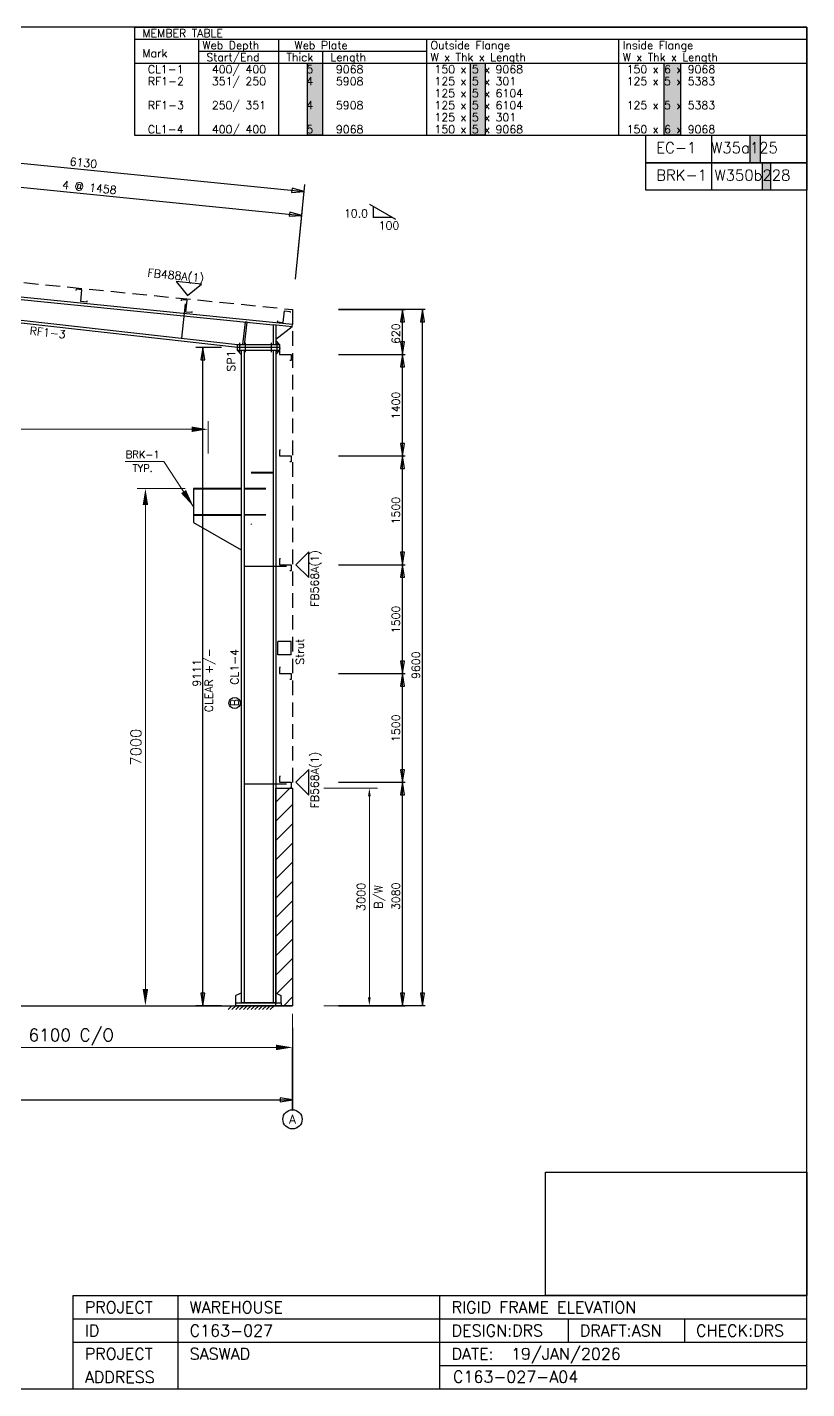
# Model space of a CAD drawing. Extents: x 0 to 26549, y 0 to 18774.
# Drawn here: x 15799 to 26549, y 0 to 18774 of the extents above; entities that cross this region are included whole.
import ezdxf
from ezdxf.enums import TextEntityAlignment as Align

# ---------------------------------------------------------------- set-up
doc = ezdxf.new("R2010")
doc.units = 0
doc.header["$MEASUREMENT"] = 0
doc.linetypes.add('CONTIN', pattern=[0])
doc.linetypes.add('DASHED', pattern=[300.99, 200.69, -100.3])
doc.layers.get('0').update_dxf_attribs({"linetype": 'CONTIN'})
doc.layers.get('Defpoints').update_dxf_attribs({"linetype": 'CONTINUOUS'})
for name, color, linetype in [('1', 7, 'CONTIN'), ('10', 10, 'CONTIN'), ('11', 7, 'CONTIN'), ('12', 6, 'CONTIN'), ('13', 1, 'CONTIN'), ('14', 7, 'CONTIN'), ('2', 6, 'CONTIN'), ('22', 7, 'CONTIN'), ('26', 7, 'CONTIN'), ('3', 7, 'CONTIN'), ('5', 5, 'DASHED')]:
    doc.layers.add(name, color=color, linetype=linetype)
doc.styles.add('SIMPLEX', font='SIMPLEX')
doc.dimstyles.new('FOR D', dxfattribs={"dimscale": 114, "dimtxt": 2, "dimasz": 2, "dimexe": 1, "dimexo": 1, "dimgap": 1, "dimtad": 1, "dimdec": 0, "dimzin": 0, "dimdsep": 46, "dimtxsty": 'SIMPLEX', "dimcen": 1, "dimclrd": 6, "dimclre": 6, "dimclrt": 7, "dimadec": 0, "dimazin": 0, "dimtfac": 1, "dimtdec": 0, "dimtofl": 0, "dimtmove": 0, "dimatfit": 3, "dimfxl": 1, "dimtolj": 1, "dimtzin": 0, "dimlwd": 0, "dimlwe": 0, "dimarcsym": 1})
doc.dimstyles.new('FOR PLAN', dxfattribs={"dimscale": 115, "dimtxt": 2, "dimasz": 2, "dimexe": 1.5, "dimexo": 0.75, "dimgap": 0.9, "dimtad": 1, "dimdec": 0, "dimzin": 0, "dimdsep": 46, "dimtxsty": 'SIMPLEX', "dimcen": 0.09, "dimclrd": 6, "dimclre": 6, "dimclrt": 7, "dimadec": 0, "dimazin": 0, "dimtfac": 1, "dimtdec": 0, "dimtmove": 0, "dimatfit": 3, "dimfxl": 1, "dimtolj": 1, "dimtzin": 0, "dimlwd": 0, "dimlwe": 0, "dimarcsym": 0})
picture_1 = doc.add_image_def('image1.png', size_in_pixel=(129, 61))

# ---------------------------------------------------------------- blocks, each defined once
blk = doc.blocks.new('RF1TBL')
for p, q in [((-9272.0693, 0), (-9272.0693, -1490.1539)), ((-9272.0693, 0), (0, 0)), ((0, 0), (0, -1490.1539)), ((-9272.0693, -165.57266), (0, -165.57266)), ((-9272.0693, -165.57266), (-9272.0693, -1490.1539)), ((-9272.0693, -165.57266), (-9272.0693, -1490.1539)), ((-9272.0693, -165.57266), (-9272.0693, -1490.1539)), ((-8389.0146, -165.57266), (-8389.0146, -1490.1539)), ((-7285.1978, -165.57266), (-7285.1978, -1490.1539)), ((-5243.1348, -165.57266), (-5243.1348, -1490.1539)), ((-2593.9719, -165.57266), (-2593.9719, -1490.1539)), ((-8389.0146, -331.14532), (-5243.1348, -331.14532)), ((-6678.0977, -331.14532), (-6678.0977, -1490.1539)), ((-9272.0693, -496.71799), (0, -496.71799)), ((-9272.0693, -1490.1539), (0, -1490.1539)), ((-9272.0693, -1490.1539), (0, -1490.1539))]:
    blk.add_line(p, q)
at = {"layer": '14', "style": 'SIMPLEX'}
for s, p in [('MEMBER TABLE', (-9161.6875, -137.97722)), ('Mark', (-9161.6875, -413.93173)), ('Web Depth', (-8333.8242, -303.54993)), ('Start/End', (-8278.6338, -469.12256)), ('Thick', (-7174.8154, -469.12256)), ('Web Plate', (-7064.4336, -303.54993)), ('Length', (-6567.7163, -469.12256)), ('W x Thk x Length', (-5187.9438, -469.12256)), ('Outside Flange', (-5187.9438, -303.54993)), ('W x Thk x Length', (-2538.781, -469.12256)), ('Inside Flange', (-2538.781, -303.54993))]:
    blk.add_text(s, height=110.381775, dxfattribs=at).set_placement(p)
at = {"layer": '26', "style": 'SIMPLEX'}
for s, p in [(' CL1-1', (-9161.6875, -634.69519)), (' 400/ 400', (-8278.6338, -634.69519)), ('    5', (-7230.0073, -634.69519)), (' 9068', (-6567.7163, -634.69519)), ('150 x 5 x 9068', (-5132.7524, -634.69519)), ('150 x 6 x 9068', (-2483.5901, -634.69519)), (' RF1-2', (-9161.6875, -800.26794)), (' 351/ 250', (-8278.6338, -800.26794)), ('    4', (-7230.0073, -800.26794)), (' 5908', (-6567.7163, -800.26794)), ('125 x 5 x 301', (-5132.7524, -800.26794)), ('125 x 5 x 5383', (-2483.5901, -800.26794)), ('125 x 5 x 6104', (-5132.7524, -965.84058)), (' RF1-3', (-9161.6875, -1131.4132)), (' 250/ 351', (-8278.6338, -1131.4132)), ('    4', (-7230.0073, -1131.4132)), (' 5908', (-6567.7163, -1131.4132)), ('125 x 5 x 6104', (-5132.7524, -1131.4132)), ('125 x 5 x 5383', (-2483.5901, -1131.4132)), ('125 x 5 x 301', (-5132.7524, -1296.986)), (' CL1-4', (-9161.6875, -1462.5586)), (' 400/ 400', (-8278.6338, -1462.5586)), ('    5', (-7230.0073, -1462.5586)), (' 9068', (-6567.7163, -1462.5586)), ('150 x 5 x 9068', (-5132.7524, -1462.5586)), ('150 x 6 x 9068', (-2483.5901, -1462.5586))]:
    blk.add_text(s, height=110.381775, dxfattribs=at).set_placement(p)
blk = doc.blocks.new('ZCOL')
for p, q in [((10.2, 0), (0, 0)), ((0, 0), (0, -25.4)), ((10.2, -2.5), (10.2, 0)), ((-10.2, -25.4), (-10.2, -22.9)), ((0, -25.4), (-10.2, -25.4))]:
    blk.add_line(p, q)
blk = doc.blocks.new('MARKER')
for p, q in [((176.610855, 176.610855), (-176.61086, 176.610855)), ((-176.61086, 176.610855), (0, 0)), ((0, 0), (176.610855, 176.610855))]:
    blk.add_line(p, q)
blk = doc.blocks.new('ARROWF')
for p, q in [((0, 0), (-172, 29)), ((-172, 29), (-172, -29)), ((-172, -29), (0, 0))]:
    blk.add_line(p, q)
blk = doc.blocks.new('*D34')
at = {"color": 6, "linetype": 'Continuous', "lineweight": 0}
for p, q in [((13357, 5168), (13357, 4593)), ((19457, 5168), (19457, 4593)), ((13585, 4707), (19229, 4707))]:
    blk.add_line(p, q, dxfattribs=at)
at = {"color": 6, "linetype": 'Continuous'}
for points in [[(13585, 4745), (13585, 4669), (13357, 4707)], [(19229, 4669), (19229, 4745), (19457, 4707)]]:
    blk.add_solid(points, dxfattribs=at)
at = {"layer": 'Defpoints', "color": 0, "linetype": 'Continuous'}
for p in [(13357, 5282), (19457, 5282), (19457, 4707)]:
    blk.add_point(p, dxfattribs=at)
at = {"color": 7, "linetype": 'Continuous', "insert": (16407, 4849), "char_height": 171, "attachment_point": 5, "style": 'SIMPLEX'}
blk.add_mtext('\\A1;6100 C/O', dxfattribs=at)
blk = doc.blocks.new('*D40')
at = {"color": 6, "linetype": 'Continuous', "lineweight": 0}
for p, q in [((19890, 8282), (20631, 8282)), ((20517, 8168), (20517, 5396)), ((19890, 5282), (20631, 5282))]:
    blk.add_line(p, q, dxfattribs=at)
at = {"color": 6, "linetype": 'Continuous'}
for points in [[(20536, 8168), (20498, 8168), (20517, 8282)], [(20498, 5396), (20536, 5396), (20517, 5282)]]:
    blk.add_solid(points, dxfattribs=at)
at = {"layer": 'Defpoints', "color": 0, "linetype": 'Continuous'}
for p in [(19776, 8282), (19776, 5282), (20517, 5282)]:
    blk.add_point(p, dxfattribs=at)
at = {"color": 7, "linetype": 'Continuous', "char_height": 114, "attachment_point": 5, "rotation": 90, "style": 'SIMPLEX'}
for s, insert in [('\\A1;3000 ', (20403, 6782)), ('B/W', (20661, 6782))]:
    blk.add_mtext(s, dxfattribs=dict(at, insert=insert))
blk = doc.blocks.new('*D43')
at = {"color": 6, "linetype": 'Continuous', "lineweight": 0}
for p, q in [((8421, 12896), (8421, 13344)), ((18293, 12896), (18293, 13344)), ((8649, 13230), (18065, 13230))]:
    blk.add_line(p, q, dxfattribs=at)
at = {"color": 6, "linetype": 'Continuous'}
for points in [[(8649, 13268), (8649, 13192), (8421, 13230)], [(18065, 13192), (18065, 13268), (18293, 13230)]]:
    blk.add_solid(points, dxfattribs=at)
at = {"layer": 'Defpoints', "color": 0, "linetype": 'Continuous'}
for p in [(18293, 13230), (8421, 12782), (18293, 12782)]:
    blk.add_point(p, dxfattribs=at)
at = {"color": 7, "linetype": 'Continuous', "insert": (13357, 13374), "char_height": 114, "attachment_point": 5, "style": 'SIMPLEX'}
blk.add_mtext('\\A1;17600 CRANE SPAN +/-(FUTURE PROVISION)', dxfattribs=at)
blk = doc.blocks.new('*D46')
at = {"color": 6, "linetype": 'Continuous', "lineweight": 0}
for p, q in [((17979, 12412), (17315, 12412)), ((17429, 12184), (17429, 5510)), ((17499, 5282), (17315, 5282))]:
    blk.add_line(p, q, dxfattribs=at)
at = {"color": 6, "linetype": 'Continuous'}
for points in [[(17467, 12184), (17391, 12184), (17429, 12412)], [(17391, 5510), (17467, 5510), (17429, 5282)]]:
    blk.add_solid(points, dxfattribs=at)
at = {"layer": 'Defpoints', "color": 0, "linetype": 'Continuous'}
for p in [(18093, 12412), (17429, 5282), (17613, 5282)]:
    blk.add_point(p, dxfattribs=at)
at = {"color": 7, "linetype": 'Continuous', "insert": (17298, 8847), "char_height": 148.2, "attachment_point": 5, "rotation": 90, "style": 'SIMPLEX'}
blk.add_mtext('\\A1;7000', dxfattribs=at)

msp = doc.modelspace()

# ---------------------------------------------------------------- hatches: boundary and pattern name
at = {"linetype": 'Continuous'}
h = msp.add_hatch(color=256, dxfattribs=at)
h.dxf.hatch_style = 1
h.paths.add_polyline_path([(24580.1, 18276.9), (24807.1, 18276.9), (24807.1, 17283.4), (24580.1, 17283.4)])
h.paths.add_polyline_path([(21912.5, 18276.9), (22114.4, 18276.9), (22114.4, 17283.4), (21912.5, 17283.4)])
h.paths.add_polyline_path([(19666.4, 18276.9), (19870.4, 18276.9), (19870.4, 17283.4), (19666.4, 17283.4)])
h = msp.add_hatch(color=256, dxfattribs=at)
h.dxf.hatch_style = 1
h.paths.add_polyline_path([(25765.8, 17283.4), (25904.1, 17283.4), (25904.1, 16905.6), (25765.8, 16905.6)])
h.paths.add_polyline_path([(25937.4, 16905.6), (26050, 16905.6), (26050, 16527.8), (25937.4, 16527.8)])
h = msp.add_hatch(dxfattribs=at)
h.set_pattern_fill('ANSI31', color=1, scale=1500)
h.paths.add_polyline_path([(19227, 8281.9), (19457, 8281.9), (19457, 5281.9), (19227, 5281.9)])
h.paths.add_polyline_path([(7257, 8281.9), (7487, 8281.9), (7487, 5281.9), (7257, 5281.9)])

# ---------------------------------------------------------------- linework, layer by layer
for p, q in [((25233.3, 17283.4), (25233.3, 16905.6)), ((25233.3, 16905.6), (25233.3, 16527.8))]:
    msp.add_line(p, q, dxfattribs=at)
for p, q in [((26548.5, 0), (26548.5, 1685.8)), ((16433.5, 0), (16433.5, 1284.4)), ((16433.5, 1284.4), (26548.5, 1284.4)), ((17878.5, 0), (17878.5, 1284.4)), ((21491, 0), (21491, 1284.4)), ((16433.5, 963.3), (26548.5, 963.3)), ((23257.1, 963.3), (23257.1, 642.2)), ((24862.7, 963.3), (24862.7, 642.2)), ((16433.5, 642.2), (26548.5, 642.2)), ((21491, 321.1), (26548.5, 321.1)), ((16433.5, 0), (26548.5, 0))]:
    msp.add_line(p, q)
for points in [[(19666.4, 18276.9), (19870.4, 18276.9), (19870.4, 17283.4), (19666.4, 17283.4)], [(21912.5, 18276.9), (21912.5, 18276.9), (21912.5, 18276.9), (21912.5, 18276.9)], [(21912.5, 18276.9), (22114.4, 18276.9), (22114.4, 17283.4), (21912.5, 17283.4)], [(24580.1, 18276.9), (24807.1, 18276.9), (24807.1, 17283.4), (24580.1, 17283.4)], [(24327.7, 17283.4), (26548.5, 17283.4), (26548.5, 16905.6), (24327.7, 16905.6)], [(25765.8, 17283.4), (25904.1, 17283.4), (25904.1, 16905.6), (25765.8, 16905.6)], [(24327.7, 16905.6), (26548.5, 16905.6), (26548.5, 16527.8), (24327.7, 16527.8)], [(25937.4, 16905.6), (26050, 16905.6), (26050, 16527.8), (25937.4, 16527.8)], [(19227, 8281.9), (19457, 8281.9), (19457, 5281.9), (19227, 5281.9)]]:
    msp.add_lwpolyline(points, close=True, dxfattribs=at)
at = {"layer": '1'}
for p, q in [((13395.1, 15287.1), (19457, 14680.9)), ((13395.1, 15248.8), (19188.9, 14669.5)), ((13395.1, 14997.1), (18738.1, 14395.8)), ((13395.1, 14958.8), (18738.1, 14357.5)), ((17975.6, 14958.3), (17928.4, 14486.9)), ((18805.5, 14708.3), (18768.3, 14398.6)), ((18793.5, 14395.6), (18830.7, 14705.3)), ((18830.7, 14705.3), (18805.5, 14708.3)), ((19453.3, 14643), (19188.9, 14669.5)), ((19188.9, 14669.5), (19188.9, 14395.8)), ((19227, 14665.7), (19227, 14395.8)), ((19453.3, 14643), (19457, 14680.9)), ((19453.3, 14643), (19227, 14466.3)), ((19284.2, 14395.8), (18693.7, 14395.8)), ((18693.7, 14395.8), (18693.7, 14319.6)), ((19284.2, 14357.7), (18693.7, 14357.7)), ((18693.7, 14319.6), (19284.2, 14319.6)), ((18731.8, 14294.2), (18731.8, 14421.2)), ((18738.1, 14395.8), (18738.1, 14395.8)), ((18750.8, 14319.6), (18750.8, 5320)), ((18788.9, 14319.6), (18788.9, 5320)), ((18808, 14294.2), (18808, 14421.2)), ((19169.9, 14294.2), (19169.9, 14421.2)), ((19188.9, 14319.6), (19188.9, 5320)), ((19227, 14319.6), (19227, 5320)), ((19246.1, 14294.2), (19246.1, 14421.2)), ((19284.2, 14319.6), (19284.2, 14395.8)), ((19188.9, 12631.9), (18888.9, 12631.9)), ((19188.9, 12631.9), (18888.9, 12631.9)), ((19188.9, 12625.9), (18888.9, 12625.9)), ((19188.9, 12625.9), (18888.9, 12625.9)), ((18750.8, 12411.9), (18092.8, 12411.9)), ((18750.8, 12411.9), (18092.8, 12411.9)), ((18092.8, 12411.9), (18092.8, 12045.9)), ((18750.8, 12403.9), (18092.8, 12403.9)), ((18750.8, 12403.9), (18092.8, 12403.9)), ((19088.9, 12411.9), (18788.9, 12411.9)), ((19088.9, 12411.9), (18788.9, 12411.9)), ((19088.9, 12405.9), (18788.9, 12405.9)), ((19088.9, 12405.9), (18788.9, 12405.9)), ((18092.8, 12053.9), (18750.8, 12053.9)), ((18092.8, 12053.9), (18750.8, 12053.9)), ((18092.8, 12045.9), (18092.8, 11945.9)), ((18092.8, 12045.9), (18750.8, 12045.9)), ((18092.8, 12045.9), (18750.8, 12045.9)), ((19088.9, 12051.9), (18788.9, 12051.9)), ((19088.9, 12051.9), (18788.9, 12051.9)), ((19088.9, 12045.9), (18788.9, 12045.9)), ((19088.9, 12045.9), (18788.9, 12045.9)), ((18092.8, 11945.9), (18750.8, 11566.1)), ((18888.9, 11923.9), (18888.9, 11917.9)), ((18888.9, 11923.9), (18888.9, 11917.9)), ((19376.6, 11337.9), (18788.9, 11337.9)), ((19376.6, 8337.9), (18788.9, 8337.9)), ((18750.8, 5453.9), (18674.6, 5421.6)), ((19227, 5453.9), (19303.2, 5421.6)), ((18674.6, 5320), (18674.6, 5421.6)), ((18674.6, 5281.9), (18674.6, 5320)), ((18674.6, 5320), (19303.2, 5320)), ((19303.2, 5281.9), (18674.6, 5281.9)), ((19227, 5320), (18750.8, 5320)), ((19303.2, 5320), (19303.2, 5421.6)), ((19303.2, 5320), (19303.2, 5281.9))]:
    msp.add_line(p, q, dxfattribs=at)
at = {"layer": '10'}
for p, q in [((19438, 10302.4), (19257, 10302.4)), ((19257, 10121.5), (19257, 10302.4)), ((19438, 10121.5), (19438, 10302.4)), ((19438, 10121.5), (19257, 10121.5))]:
    msp.add_line(p, q, dxfattribs=at)
at = {"layer": '12'}
for p, q in [((19498.9, 15300.2), (19596.3, 16274.7)), ((20091.4, 14881.9), (21011.2, 14881.9)), ((21287.2, 14881.9), (20091.4, 14881.9)), ((18477.9, 14357.5), (18124.7, 14357.5)), ((20091.4, 14261.9), (21011.2, 14261.9)), ((20091.4, 12861.9), (21011.2, 12861.9)), ((20091.4, 11361.9), (21011.2, 11361.9)), ((20091.4, 9861.9), (21011.2, 9861.9)), ((20091.4, 8361.9), (21011.2, 8361.9)), ((18477.9, 5281.9), (18124.7, 5281.9)), ((20091.4, 5281.9), (21011.2, 5281.9)), ((21287.2, 5281.9), (20091.4, 5281.9)), ((19457, 4978.9), (19457, 3848)), ((19457, 3848), (19457, 4700.7))]:
    msp.add_line(p, q, dxfattribs=at)
at = {"layer": '13'}
msp.add_circle((19457, 3715.5), 132.5, dxfattribs=at)
at = {"layer": '2'}
for p, q in [((13519.7, 17118.4), (19619.7, 16508.4)), ((13486.7, 16788.9), (19586.7, 16178.9)), ((19531.8, 15629.7), (19629.3, 16604.2)), ((20974.4, 5281.9), (20974.4, 14881.9)), ((21250.4, 5281.9), (21250.4, 14881.9)), ((18221, 5281.9), (18221, 14357.5)), ((7257, 5281.9), (19457, 5281.9)), ((18568.2, 5281.9), (19227, 5281.9)), ((18568.2, 5229), (18621.2, 5281.9)), ((18621.2, 5229), (18674.1, 5281.9)), ((18674.1, 5229), (18727.1, 5281.9)), ((18727.1, 5229), (18780.1, 5281.9)), ((18780.1, 5229), (18833.1, 5281.9)), ((18833.1, 5229), (18886.1, 5281.9)), ((18886.1, 5229), (18939.1, 5281.9)), ((18939.1, 5229), (18992.1, 5281.9)), ((18992.1, 5229), (19045, 5281.9)), ((19045, 5229), (19098, 5281.9)), ((19098, 5229), (19151, 5281.9)), ((19151, 5229), (19204, 5281.9)), ((7257, 3983.2), (19457, 3983.2))]:
    msp.add_line(p, q, dxfattribs=at)
at = {"layer": '22'}
for p, q in [((26548.5, 18773.6), (0, 18773.6)), ((26548.5, 0), (26548.5, 18773.6)), ((0, 0), (26548.5, 0))]:
    msp.add_line(p, q, dxfattribs=at)
at = {"layer": '3'}
for p, q in [((20881, 16123.9), (20521.5, 16331.4)), ((20567.4, 16304.9), (20567.4, 16150.4)), ((20835.1, 16150.4), (20567.4, 16150.4)), ((18693.7, 14319.6), (18750.8, 14262.5)), ((19284.2, 14395.8), (19227, 14453)), ((19284.2, 14319.6), (19227, 14262.5))]:
    msp.add_line(p, q, dxfattribs=at)
msp.add_circle((18658.9, 9455.6), 77.3, dxfattribs=at)
at = {"layer": '5'}
for p, q in [((13357, 15491.9), (19457, 14881.9)), ((19457, 14881.9), (19457, 8281.9))]:
    msp.add_line(p, q, dxfattribs=at)

# ---------------------------------------------------------------- block references
msp.add_blockref('RF1TBL', (26548.5, 18773.6))
at = {"layer": '10'}
for p, xscale, yscale, zscale, rotation in [((16538.3, 14992), 8, -6.374015799999999, -6.374015799999999, 354.2894072), ((17988.6, 14846.9), 8, -6.374015799999999, -6.374015799999999, 354.2894072), ((19329.2, 14702.6), -8, -6.374009099999999, -6.374009099999999, 354.2894072), ((19276.1, 14261.9), -7.999999999999999, -6.374015799999999, -6.374015799999999, 270.000015), ((19276.1, 12861.9), -7.999999999999999, -6.374015799999999, -6.374015799999999, 270.000015), ((19276.1, 11361.9), -7.999999999999999, -6.374015799999999, -6.374015799999999, 270.000015), ((19276.1, 9861.9), -7.999999999999999, -6.374015799999999, -6.374015799999999, 270.000015), ((19276.1, 8361.9), -7.999999999999999, -6.374015799999999, -6.374015799999999, 270.000015)]:
    msp.add_blockref('ZCOL', p, dxfattribs=dict(at, xscale=xscale, yscale=yscale, zscale=zscale, rotation=rotation))
at = {"layer": '2'}
for p, rotation in [((19619.7, 16508.4), 354.2894072), ((19586.7, 16178.9), 354.2894072), ((20974.4, 14881.9), 90), ((21250.4, 14881.9), 90), ((18221, 14357.5), 90), ((20974.4, 14261.9), 270), ((20974.4, 14261.9), 90), ((20974.4, 12861.9), 270), ((20974.4, 12861.9), 90), ((20974.4, 11361.9), 270), ((20974.4, 11361.9), 90), ((20974.4, 9861.9), 270), ((20974.4, 9861.9), 90), ((20974.4, 8361.9), 270), ((20974.4, 8361.9), 90), ((18221, 5281.9), 270), ((20974.4, 5281.9), 270), ((20974.4, 5281.9), 270), ((21250.4, 5281.9), 270)]:
    msp.add_blockref('ARROWF', p, dxfattribs=dict(at, rotation=rotation))
msp.add_blockref('ARROWF', (19457, 3983.2), dxfattribs=at)
at = {"layer": '3'}
for p, rotation in [((18011.4, 15074.9), 354.2894072), ((19505.2, 11361.9), 270.000015), ((19505.2, 8361.9), 270.000015)]:
    msp.add_blockref('MARKER', p, dxfattribs=dict(at, rotation=rotation))

# ---------------------------------------------------------------- texts
at = {"color": 7, "linetype": 'ByBlock', "lineweight": 0, "char_height": 100, "attachment_point": 5, "style": 'SIMPLEX'}
for s, insert in [('\\A1;BRK-1', (17391.6, 12882.4)), ('\\A1;TYP.', (17391.6, 12693.3))]:
    msp.add_mtext(s, dxfattribs=dict(at, insert=insert))
at = {"layer": '11', "style": 'SIMPLEX'}
for s, p in [('EC-1  W35a125', (24471.8, 17036.6)), ('BRK-1 W350b228', (24471.8, 16658.8))]:
    msp.add_text(s, height=150, dxfattribs=at).set_placement(p)
for s, rotation, p in [('6130', 354.28941, (16381.1, 16869.2)), ('4 @ 1458', 354.28941, (16277.8, 16546.8)), ('620', 90.00021, (20937.6, 14406.4)), ('1400', 90.00021, (20937.6, 13368.8)), ('1500', 90.00021, (20937.6, 11918.8)), ('1500', 90.00021, (20937.6, 10418.8)), ('CLEAR +/-', 90, (18359, 9328.5)), ('9600', 90.00021, (21213.6, 9787.6)), ('9111', 90, (18193.4, 9681.7)), ('1500', 90.00021, (20937.6, 8918.8)), ('3080', 90.00021, (20937.6, 6601.2))]:
    msp.add_text(s, height=110.38, rotation=rotation, dxfattribs=at).set_placement(p)
at = {"layer": '13', "style": 'SIMPLEX'}
msp.add_text('A', height=119.2, dxfattribs=at).set_placement((19457, 3715.5), align=Align.MIDDLE_CENTER)
at = {"layer": '14', "style": 'SIMPLEX'}
for s, height, p in [('PROJECT', 160.56, (16594.1, 1043.6)), ('WAREHOUSE', 160.56, (18039.1, 1043.6)), ('RIGID FRAME ELEVATION', 160.555, (21651.6, 1043.6)), ('ID', 160.56, (16594.1, 722.5)), ('C163-027', 160.56, (18039.1, 722.5)), ('DESIGN:DRS', 160.56, (21651.6, 722.5)), ('DRAFT:ASN', 160.56, (23417.7, 722.5)), ('CHECK:DRS', 160.56, (25023.2, 722.5)), ('19/JAN/2026', 160.555, (22470.4, 401.4)), ('PROJECT', 160.56, (16594.1, 401.4)), ('SASWAD', 160.56, (18039.1, 401.4)), ('DATE:', 160.56, (21651.6, 401.4)), ('ADDRESS', 160.56, (16594.1, 80.3)), ('C163-027-A04', 160.555, (21669.6, 84.6))]:
    msp.add_text(s, height=height, dxfattribs=at).set_placement(p)
at = {"layer": '3', "style": 'SIMPLEX'}
for s, p in [('  10.0', (20015.5, 16150.4)), ('100', (20646.1, 15984.8))]:
    msp.add_text(s, height=110.38, dxfattribs=at).set_placement(p)
for s, height, rotation, p in [('FB488A(1)', 110.38, 354.28941, (17455, 15334.7)), (' RF1-3', 110.38, 353.57895, (15754, 14545.2)), ('SP1', 110.38, 90, (18666.1, 14026.6)), ('FB568A(1)', 110.38, 90.00002, (19818.7, 10782.4)), ('Strut', 110.38, 90.00002, (19615.6, 9983.5)), (' CL1-4', 110.38, 89.99987, (18714.1, 9632.2)), ('B', 110.4, 89.99987, (18714.1, 9411.4)), ('FB568A(1)', 110.38, 90.00002, (19818.7, 8003.2))]:
    msp.add_text(s, height=height, rotation=rotation, dxfattribs=at).set_placement(p)

# ---------------------------------------------------------------- dimensions: what is measured, and where the dimension line sits
at = {"linetype": 'Continuous'}
for base, p1, p2, text, override, picture, middle in [((18292.8, 13230), (8421.2, 12781.9), (18292.8, 12781.9), '17600 CRANE SPAN +/-(FUTURE PROVISION)', {"dimtxt": 1, "dimgap": 0.5, "dimtxsty": 'SIMPLEX'}, '*D43', (13357, 13373.8)), ((19457, 4707.1), (13357, 5281.9), (19457, 5281.9), '<> C/O', {"dimtxt": 1.5, "dimgap": 0.1, "dimtxsty": 'SIMPLEX', "dimtmove": 1}, '*D34', (16407, 4848.8))]:
    dim = msp.add_linear_dim(base=base, p1=p1, p2=p2, text=text, dimstyle='FOR D', override=override, dxfattribs=at)
    dim.commit()
    dim.dimension.update_dxf_attribs({"geometry": picture, "text_midpoint": middle})
for base, p1, p2, text, override, picture, middle in [((17429, 5281.9), (18092.8, 12411.9), (17613.3, 5281.9), '7000', {"dimtxt": 1.3, "dimgap": 0.5, "dimtxsty": 'SIMPLEX'}, '*D46', (17297.9, 8846.9)), ((20517.3, 5281.9), (19775.9, 8281.9), (19775.9, 5281.9), '<> \\XB/W', {"dimtxt": 1, "dimasz": 1, "dimgap": 0.5, "dimtxsty": 'SIMPLEX'}, '*D40', (20517.3, 6781.9))]:
    dim = msp.add_linear_dim(base=base, p1=p1, p2=p2, angle=90, text=text, dimstyle='FOR D', override=override, dxfattribs=at)
    dim.commit()
    dim.dimension.update_dxf_attribs({"geometry": picture, "text_midpoint": middle})

# ---------------------------------------------------------------- pictures from other files: only their frames are drawn
image = msp.add_image(picture_1, insert=(22947.5, 1284.4), size_in_units=(3601, 1702.8), dxfattribs=at)
image.dxf.flags = 7

# ---------------------------------------------------------------- leaders
at = {"linetype": 'ByBlock', "lineweight": 0}
msp.add_leader([(18092.8, 12162.2), (17681.1, 12783.6), (17151.9, 12783.6)], dimstyle='FOR PLAN', override={"dimscale": 250, "dimasz": 1}, dxfattribs=at)

doc.saveas('drawing.dxf')
